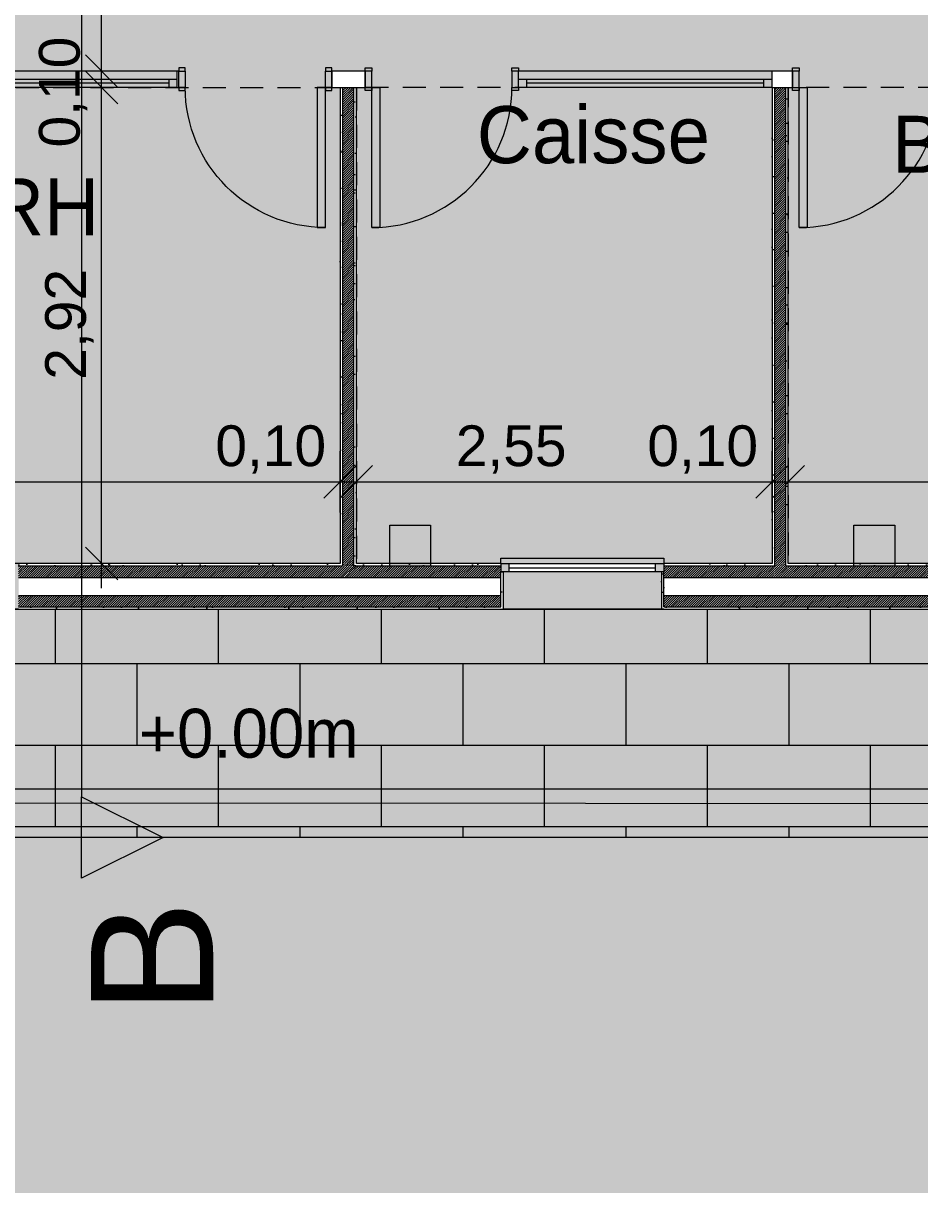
# Model space of a CAD drawing. Header units: millimetres. Extents: x 141848 to 1648660, y -821378 to -151356.
# Drawn here: x 222302 to 227802, y -264697 to -257570 of the extents above; entities that cross this region are included whole.
import ezdxf

# ---------------------------------------------------------------- set-up
doc = ezdxf.new("R2010")
doc.units = ezdxf.units.MM
doc.header["$MEASUREMENT"] = 0
for name, pattern in [('Tirets', [229.305464, 141.111124, -88.19434]), ('Traits', [282.222223, 141.111112, -141.111112]), ('Wipeout_Contour', [1000, 0, -1000])]:
    doc.linetypes.add(name, pattern=pattern)
for name, color, linetype in [('Cotations - 1_100', 7, 'Continuous'), ('Fenêtres ARCHICAD', 7, 'Continuous'), ('Hachure', 7, 'Continuous'), ('Marques - Coupes', 7, 'Continuous'), ('Nouveau_Co-Structure', 7, 'Continuous'), ('Portes ARCHICAD', 7, 'Continuous'), ('Sols_ Dalles', 7, 'Continuous'), ('Structure - Murs extérieurs', 7, 'Continuous')]:
    doc.layers.add(name, color=color, linetype=linetype)
doc.styles.add('STYLE_GENERE_1', font='')
doc.styles.add('STYLE_GENERE_2', font='')
doc.styles.get('STYLE_GENERE_1').set_extended_font_data('Agency FB')
doc.styles.get('STYLE_GENERE_2').set_extended_font_data('Arial')
doc.dimstyles.new('STYLE_GENERE__1', dxfattribs={"dimtxt": 250, "dimasz": 190, "dimexe": 0.18, "dimexo": 0.0625, "dimgap": 0, "dimtad": 1, "dimtih": 1, "dimtoh": 1, "dimlfac": 0.001, "dimzin": 0, "dimdsep": 46, "dimtxsty": 'STYLE_GENERE_2', "dimblk": 'ARROWHEAD_6', "dimblk1": 'ARROWHEAD_6', "dimblk2": 'ARROWHEAD_6', "dimcen": 0.09, "dimse1": 1, "dimse2": 1, "dimclrd": 7, "dimclre": 7, "dimclrt": 7, "dimazin": 0, "dimtfac": 1, "dimtdec": 4, "dimtmove": 0, "dimatfit": 3, "dimfxl": 0, "dimtolj": 1, "dimtzin": 0, "dimarcsym": 0})
doc.dimstyles.new('STYLE_GENERE__2', dxfattribs={"dimtxt": 250, "dimasz": 190, "dimexe": 0.18, "dimexo": 0.0625, "dimgap": 0, "dimtad": 1, "dimlfac": 0.001, "dimzin": 0, "dimdsep": 46, "dimtxsty": 'STYLE_GENERE_2', "dimblk": 'ARROWHEAD_6', "dimblk1": 'ARROWHEAD_6', "dimblk2": 'ARROWHEAD_6', "dimcen": 0.09, "dimse1": 1, "dimse2": 1, "dimclrd": 7, "dimclre": 7, "dimclrt": 7, "dimazin": 0, "dimtfac": 1, "dimtdec": 4, "dimtmove": 0, "dimatfit": 3, "dimfxl": 0, "dimtolj": 1, "dimtzin": 0, "dimarcsym": 0})
doc.dimstyles.new('STYLE_GENERE__3', dxfattribs={"dimtxt": 250, "dimasz": 190, "dimexe": 0.18, "dimexo": 0.0625, "dimgap": 0, "dimtad": 1, "dimlfac": 0.001, "dimzin": 0, "dimdsep": 46, "dimtxsty": 'STYLE_GENERE_2', "dimblk": 'ARROWHEAD_6', "dimblk1": 'ARROWHEAD_6', "dimblk2": 'ARROWHEAD_6', "dimcen": 0.09, "dimse1": 1, "dimse2": 1, "dimclrd": 7, "dimclre": 7, "dimclrt": 7, "dimazin": 0, "dimtfac": 1, "dimtdec": 4, "dimtmove": 2, "dimatfit": 3, "dimfxl": 0, "dimtolj": 1, "dimtzin": 0, "dimarcsym": 0})
pattern_1 = [(45, (0, 0), (-7.0710678, 7.0710678), [])]
pattern_2 = [(45, (0, 175), (-55.684659, 55.684659), [0, -52.5, 0, -78.75]), (110, (175, 175), (74.000794, 26.934086), [0, -38.5, 0, -66.5])]

# ---------------------------------------------------------------- blocks, each defined once
blk = doc.blocks.new('Dalle_10_1', base_point=(217805.5, -253415.6))
at = {"layer": 'Sols_ Dalles', "linetype": 'Continuous', "lineweight": 0, "true_color": 0x2e271c}
blk.add_hatch(color=250, dxfattribs=at).paths.add_polyline_path([(217805.5, -253415.6), (217805.5, -262350.9), (245610, -262365.6), (245610, -253415.6), (244226, -253415.6), (244226, -261165.6), (232166, -261165.6), (232166, -259365.6), (230526, -259365.6), (230526, -261165.6), (219225.5, -261165.6), (219225.5, -257683.7), (220725.5, -257683.7), (220725.5, -256655.6), (219225.5, -256655.6), (219225.5, -253415.6)])
at = {"layer": 'Sols_ Dalles', "color": 250, "linetype": 'Continuous', "lineweight": 5, "true_color": 0x1f1f1f, "flags": 128}
blk.add_lwpolyline([(217805.5, -253415.6), (217805.5, -262350.9), (245610, -262365.6), (245610, -253415.6), (244226, -253415.6), (244226, -261165.6), (232166, -261165.6), (232166, -259365.6), (230526, -259365.6), (230526, -261165.6), (219225.5, -261165.6), (219225.5, -257683.7), (220725.5, -257683.7), (220725.5, -256655.6), (219225.5, -256655.6), (219225.5, -253415.6)], close=True, dxfattribs=at)
blk = doc.blocks.new('Dalle_17_1', base_point=(219225.5, -253415.6))
at = {"layer": 'Sols_ Dalles', "linetype": 'Continuous', "lineweight": 0, "true_color": 0x393736}
blk.add_hatch(color=250, dxfattribs=at).paths.add_polyline_path([(219225.5, -253415.6), (219225.5, -256655.6), (221305.5, -256655.6), (221305.5, -257683.7), (219225.5, -257683.7), (219225.5, -261165.6), (230511, -261165.6), (230511, -259085.6), (232166, -259085.6), (232166, -261165.6), (244226, -261165.6), (244226, -253415.6)])
at = {"layer": 'Sols_ Dalles', "color": 250, "linetype": 'Continuous', "lineweight": 5, "true_color": 0x1f1f1f, "flags": 128}
blk.add_lwpolyline([(219225.5, -253415.6), (244226, -253415.6), (244226, -261165.6), (232166, -261165.6), (232166, -259085.6), (230511, -259085.6), (230511, -261165.6), (219225.5, -261165.6), (219225.5, -257683.7), (221305.5, -257683.7), (221305.5, -256655.6), (219225.5, -256655.6)], close=True, dxfattribs=at)
blk = doc.blocks.new('Mur_28_1', base_point=(224261, -261165.6))
at = {"color": 254, "linetype": 'Wipeout_Contour', "lineweight": 0, "ltscale": 1376220.366491234}
blk.add_wipeout([(224331, -260885.6), (224261, -260885.6), (224261, -260900.6), (224331, -260900.6)], dxfattribs=at).dxf.layer = 'Structure - Murs extérieurs'
at = {"layer": 'Structure - Murs extérieurs', "linetype": 'Continuous', "lineweight": 5, "true_color": 0x5f5f5f}
h = blk.add_hatch(dxfattribs=at)
h.set_pattern_fill('Briques_terre_cuite__int_97', color=251, style=0, pattern_type=2)
h.set_pattern_definition(pattern_1)
h.paths.add_polyline_path([(224331, -260885.6), (224261, -260885.6), (224261, -260900.6), (224331, -260900.6)])
at = {"color": 254, "linetype": 'Wipeout_Contour', "lineweight": 0, "ltscale": 1371665.80207075}
blk.add_wipeout([(224246, -257963.7), (224246, -260885.6), (224261, -260885.6), (224261, -257963.7)], dxfattribs=at).dxf.layer = 'Structure - Murs extérieurs'
at = {"color": 254, "linetype": 'Wipeout_Contour', "lineweight": 0, "ltscale": 1371888.17478609}
blk.add_wipeout([(224346, -260885.6), (224346, -257963.7), (224331, -257963.7), (224331, -260885.6)], dxfattribs=at).dxf.layer = 'Structure - Murs extérieurs'
at = {"layer": 'Structure - Murs extérieurs', "linetype": 'Continuous', "lineweight": 5, "true_color": 0x5f5f5f}
h = blk.add_hatch(dxfattribs=at)
h.set_pattern_fill('Enduit_0001', color=251, style=0, pattern_type=2)
h.set_pattern_definition(pattern_2)
h.paths.add_polyline_path([(224246, -257963.7), (224246, -260885.6), (224261, -260885.6), (224261, -257963.7)])
h = blk.add_hatch(dxfattribs=at)
h.set_pattern_fill('Enduit_0001', color=251, style=0, pattern_type=2)
h.set_pattern_definition(pattern_2)
h.paths.add_polyline_path([(224346, -260885.6), (224346, -257963.7), (224331, -257963.7), (224331, -260885.6)])
at = {"color": 254, "linetype": 'Wipeout_Contour', "lineweight": 0, "ltscale": 1371776.986380335}
blk.add_wipeout([(224261, -257963.7), (224261, -260885.6), (224331, -260885.6), (224331, -257963.7)], dxfattribs=at).dxf.layer = 'Structure - Murs extérieurs'
at = {"layer": 'Structure - Murs extérieurs', "linetype": 'Continuous', "lineweight": 5, "true_color": 0x5f5f5f}
h = blk.add_hatch(dxfattribs=at)
h.set_pattern_fill('Briques_terre_cuite__int_97', color=251, style=0, pattern_type=2)
h.set_pattern_definition(pattern_1)
h.paths.add_polyline_path([(224261, -257963.7), (224261, -260885.6), (224331, -260885.6), (224331, -257963.7)])
at = {"layer": 'Structure - Murs extérieurs', "color": 7, "linetype": 'Continuous', "lineweight": 5}
for p, q in [((224261, -257963.7), (224261, -260885.6)), ((224331, -260885.6), (224331, -257963.7)), ((224261, -260885.6), (224261, -260900.6)), ((224331, -260900.6), (224331, -260885.6))]:
    blk.add_line(p, q, dxfattribs=at)
at = {"layer": 'Structure - Murs extérieurs', "color": 7, "linetype": 'Continuous', "lineweight": 5, "flags": 128}
for points in [[(224246, -257963.7), (224246, -260885.6)], [(224346, -260885.6), (224346, -257963.7)]]:
    blk.add_lwpolyline(points, dxfattribs=at)
blk = doc.blocks.new('Mur_29_1', base_point=(226911, -261165.6))
at = {"color": 254, "linetype": 'Wipeout_Contour', "lineweight": 0, "ltscale": 1383154.062526981}
blk.add_wipeout([(226981, -260885.6), (226911, -260885.6), (226911, -260900.6), (226981, -260900.6)], dxfattribs=at).dxf.layer = 'Structure - Murs extérieurs'
at = {"layer": 'Structure - Murs extérieurs', "linetype": 'Continuous', "lineweight": 5, "true_color": 0x5f5f5f}
h = blk.add_hatch(dxfattribs=at)
h.set_pattern_fill('Briques_terre_cuite__int_97', color=251, style=0, pattern_type=2)
h.set_pattern_definition(pattern_1)
h.paths.add_polyline_path([(226981, -260885.6), (226911, -260885.6), (226911, -260900.6), (226981, -260900.6)])
at = {"color": 254, "linetype": 'Wipeout_Contour', "lineweight": 0, "ltscale": 1378496.401995424}
blk.add_wipeout([(226896, -257880.6), (226896, -260885.6), (226911, -260885.6), (226911, -257880.6)], dxfattribs=at).dxf.layer = 'Structure - Murs extérieurs'
at = {"color": 254, "linetype": 'Wipeout_Contour', "lineweight": 0, "ltscale": 1378720.28713982}
blk.add_wipeout([(226996, -260885.6), (226996, -257880.6), (226981, -257880.6), (226981, -260885.6)], dxfattribs=at).dxf.layer = 'Structure - Murs extérieurs'
at = {"layer": 'Structure - Murs extérieurs', "linetype": 'Continuous', "lineweight": 5, "true_color": 0x5f5f5f}
h = blk.add_hatch(dxfattribs=at)
h.set_pattern_fill('Enduit_0001', color=251, style=0, pattern_type=2)
h.set_pattern_definition(pattern_2)
h.paths.add_polyline_path([(226896, -257880.6), (226896, -260885.6), (226911, -260885.6), (226911, -257880.6)])
h = blk.add_hatch(dxfattribs=at)
h.set_pattern_fill('Enduit_0001', color=251, style=0, pattern_type=2)
h.set_pattern_definition(pattern_2)
h.paths.add_polyline_path([(226996, -260885.6), (226996, -257880.6), (226981, -257880.6), (226981, -260885.6)])
at = {"color": 254, "linetype": 'Wipeout_Contour', "lineweight": 0, "ltscale": 1378608.342551417}
blk.add_wipeout([(226911, -257880.6), (226911, -260885.6), (226981, -260885.6), (226981, -257880.6)], dxfattribs=at).dxf.layer = 'Structure - Murs extérieurs'
at = {"layer": 'Structure - Murs extérieurs', "linetype": 'Continuous', "lineweight": 5, "true_color": 0x5f5f5f}
h = blk.add_hatch(dxfattribs=at)
h.set_pattern_fill('Briques_terre_cuite__int_97', color=251, style=0, pattern_type=2)
h.set_pattern_definition(pattern_1)
h.paths.add_polyline_path([(226911, -257880.6), (226911, -260885.6), (226981, -260885.6), (226981, -257880.6)])
at = {"layer": 'Structure - Murs extérieurs', "color": 7, "linetype": 'Continuous', "lineweight": 5}
for p, q in [((226911, -257880.6), (226911, -260885.6)), ((226981, -260885.6), (226981, -257880.6)), ((226911, -260885.6), (226911, -260900.6)), ((226981, -260900.6), (226981, -260885.6))]:
    blk.add_line(p, q, dxfattribs=at)
at = {"layer": 'Structure - Murs extérieurs', "color": 7, "linetype": 'Continuous', "lineweight": 5, "flags": 128}
for points in [[(226896, -257880.6), (226896, -260885.6)], [(226996, -260885.6), (226996, -257880.6)]]:
    blk.add_lwpolyline(points, dxfattribs=at)
blk = doc.blocks.new('Fenêtre 25_7')
at = {"layer": 'Fenêtres ARCHICAD', "color": 7, "linetype": 'Continuous', "lineweight": 5}
for p, q in [((-777.8, 0), (777.8, 0)), ((-777.8, 0), (-727.8, 0)), ((-777.8, 0), (-777.8, -50)), ((-777.8, 0), (-777.8, -50)), ((-727.8, 0), (-727.8, -50)), ((-727.8, 0), (727.8, 0)), ((727.8, -50), (727.8, 0)), ((727.8, 0), (777.8, 0)), ((777.8, 0), (777.8, -50)), ((777.8, 0), (777.8, -50)), ((-727.8, -50), (-777.8, -50)), ((-777.8, -50), (-777.8, -100)), ((-727.8, -25), (727.8, -25)), ((727.8, -50), (-727.8, -50)), ((777.8, -50), (727.8, -50)), ((777.8, -50), (777.8, -100)), ((-777.8, -100), (777.8, -100))]:
    blk.add_line(p, q, dxfattribs=at)
blk = doc.blocks.new('Fenêtre 25_8')
at = {"layer": 'Fenêtres ARCHICAD', "color": 7, "linetype": 'Continuous', "lineweight": 5}
for p, q in [((-970.5, 0), (970.5, 0)), ((-970.5, 0), (-920.5, 0)), ((-970.5, 0), (-970.5, -50)), ((-970.5, 0), (-970.5, -50)), ((-920.5, 0), (-920.5, -50)), ((-920.5, 0), (920.5, 0)), ((920.5, -50), (920.5, 0)), ((920.5, 0), (970.5, 0)), ((970.5, 0), (970.5, -50)), ((970.5, 0), (970.5, -50)), ((-920.5, -50), (-970.5, -50)), ((-970.5, -50), (-970.5, -100)), ((-920.5, -25), (920.5, -25)), ((920.5, -50), (-920.5, -50)), ((970.5, -50), (920.5, -50)), ((970.5, -50), (970.5, -100)), ((-970.5, -100), (970.5, -100))]:
    blk.add_line(p, q, dxfattribs=at)
blk = doc.blocks.new('Porte 25')
at = {"layer": 'Portes ARCHICAD', "color": 7, "linetype": 'Continuous', "lineweight": 5}
for p, q in [((380, 0), (380, 860)), ((380, 860), (430, 860)), ((430, 860), (430, 0)), ((-470, 0), (-470, 19)), ((-470, 19), (-430, 19)), ((-430, 0), (-470, 0)), ((-430, 0), (-470, 0)), ((-470, 0), (-470, -100)), ((-470, 0), (-470, -100)), ((-470, 0), (-470, -100)), ((-430, 19), (-430, 0)), ((-430, -50), (-430, 0)), ((430, 0), (380, 0)), ((430, 19), (470, 19)), ((430, 0), (430, 19)), ((470, 0), (430, 0)), ((470, 0), (430, 0)), ((430, 0), (430, -50)), ((470, 19), (470, 0)), ((470, -100), (470, 0)), ((470, 0), (470, -100)), ((470, 0), (470, -100)), ((-430, -100), (-430, -50)), ((430, -50), (430, -100)), ((-470, -119), (-470, -100)), ((-470, -100), (-430, -100)), ((-470, -100), (-430, -100)), ((-430, -119), (-470, -119)), ((-430, -100), (-430, -119)), ((430, -100), (470, -100)), ((430, -119), (430, -100)), ((430, -100), (470, -100)), ((470, -119), (430, -119)), ((470, -100), (470, -119))]:
    blk.add_line(p, q, dxfattribs=at)
blk.add_arc((430, 0), 860, 90, 180, dxfattribs=at)
blk = doc.blocks.new('Mur_32_1', base_point=(221025.5, -257963.7))
at = {"color": 254, "linetype": 'Wipeout_Contour', "lineweight": 0, "ltscale": 1364467.350530355}
blk.add_wipeout([(223246.6, -257863.7), (223246.6, -257963.7), (223256.4, -257963.7), (223256.4, -257863.7)], dxfattribs=at).dxf.layer = 'Structure - Murs extérieurs'
at = {"color": 254, "linetype": 'Wipeout_Contour', "lineweight": 0, "ltscale": 1367211.839740603}
blk.add_wipeout([(224196.4, -257963.7), (224400.5, -257963.7), (224400.5, -257863.7), (224196.4, -257863.7)], dxfattribs=at).dxf.layer = 'Structure - Murs extérieurs'
at = {"color": 254, "linetype": 'Wipeout_Contour', "lineweight": 0, "ltscale": 1374219.488306906}
blk.add_wipeout([(226896, -257963.7), (227022.4, -257963.7), (227022.4, -257863.7), (226896, -257863.7)], dxfattribs=at).dxf.layer = 'Structure - Murs extérieurs'
at = {"layer": 'Structure - Murs extérieurs', "color": 7, "linetype": 'Continuous', "lineweight": 5}
for p, q in [((223246.6, -257913.7), (223246.6, -257863.7)), ((223246.6, -257963.7), (223246.6, -257913.7)), ((223256.4, -257963.7), (223256.4, -257863.7)), ((224196.4, -257963.7), (224196.4, -257863.7)), ((224400.5, -257963.7), (224400.5, -257863.7)), ((226896, -257913.7), (226896, -257863.7)), ((226896, -257963.7), (226896, -257913.7)), ((227022.4, -257963.7), (227022.4, -257863.7))]:
    blk.add_line(p, q, dxfattribs=at)
at = {"layer": 'Structure - Murs extérieurs', "color": 7, "linetype": 'Continuous', "lineweight": 5, "flags": 128}
for points in [[(223256.4, -257863.7), (223246.6, -257863.7)], [(224400.5, -257863.7), (224196.4, -257863.7)], [(227022.4, -257863.7), (226896, -257863.7)], [(223246.6, -257963.7), (223256.4, -257963.7)], [(224196.4, -257963.7), (224400.5, -257963.7)], [(226896, -257963.7), (227022.4, -257963.7)]]:
    blk.add_lwpolyline(points, dxfattribs=at)
at = {"layer": 'Fenêtres ARCHICAD', "color": 7, "linetype": 'Continuous', "lineweight": 5, "zscale": 1000, "rotation": 180}
for name, p in [('Fenêtre 25_8', (222276.1, -257963.7)), ('Fenêtre 25_7', (226118.3, -257963.7))]:
    blk.add_blockref(name, p, dxfattribs=at)
at = {"layer": 'Portes ARCHICAD', "color": 7, "linetype": 'Continuous', "lineweight": 5, "xscale": -1, "zscale": 1000, "rotation": 180}
blk.add_blockref('Porte 25', (223726.4, -257963.7), dxfattribs=at)
at = {"layer": 'Portes ARCHICAD', "color": 7, "linetype": 'Continuous', "lineweight": 5, "zscale": 1000, "rotation": 180}
for p in [(224870.5, -257963.7), (227492.4, -257963.7)]:
    blk.add_blockref('Porte 25', p, dxfattribs=at)
blk = doc.blocks.new('Fenêtre 25_5')
at = {"layer": 'Fenêtres ARCHICAD', "color": 7, "linetype": 'Continuous', "lineweight": 5}
for p, q in [((-500, 0), (-500, 33.3)), ((-500, 33.3), (500, 33.3)), ((-500, 0), (-500, -15)), ((-500, 0), (-500, -15)), ((500, 33.3), (500, 0)), ((500, 0), (500, -15)), ((500, 0), (500, -15)), ((-500, -15), (-500, -50)), ((-500, -15), (-500, -50)), ((500, -15), (500, -50)), ((500, -15), (500, -50)), ((-500, -280), (-485, -280)), ((-485, -280), (485, -280)), ((500, -280), (485, -280))]:
    blk.add_line(p, q, dxfattribs=at)
at = {"layer": 'Fenêtres ARCHICAD', "color": 7, "linetype": 'Traits', "lineweight": 5}
blk.add_line((-500, 0), (500, 0), dxfattribs=at)
at = {"color": 254, "linetype": 'Wipeout_Contour', "lineweight": 0, "ltscale": 1805.5395}
blk.add_wipeout([(-450, 0), (-450, -50), (450, -50), (450, 0)], dxfattribs=at).dxf.layer = 'Fenêtres ARCHICAD'
at = {"layer": 'Fenêtres ARCHICAD', "color": 7, "linetype": 'Continuous', "lineweight": 5}
for p, q in [((-500, 0), (-450, 0)), ((-450, 0), (-450, -50)), ((-450, 0), (450, 0)), ((450, -50), (450, 0)), ((450, 0), (500, 0)), ((-450, -50), (-500, -50)), ((-485, -50), (-485, -280)), ((-450, -25), (450, -25)), ((450, -50), (-450, -50)), ((500, -50), (450, -50)), ((485, -50), (485, -280))]:
    blk.add_line(p, q, dxfattribs=at)
blk = doc.blocks.new('Mur_88_1', base_point=(230246, -261165.6))
at = {"color": 254, "linetype": 'Wipeout_Contour', "lineweight": 0, "ltscale": 1373524.888888708}
blk.add_wipeout([(222273.4, -260900.6), (224246, -260900.6), (224246, -260885.6), (222273.4, -260885.6)], dxfattribs=at)
at = {"color": 254, "linetype": 'Wipeout_Contour', "lineweight": 0, "ltscale": 1376331.194764138}
blk.add_wipeout([(224346, -260885.6), (224331, -260885.6), (224331, -260900.6), (224346, -260900.6)], dxfattribs=at)
at = {"color": 254, "linetype": 'Wipeout_Contour', "lineweight": 0, "ltscale": 1382152.111541393}
blk.add_wipeout([(226232.1, -260900.6), (226896, -260900.6), (226896, -260885.6), (226232.1, -260885.6)], dxfattribs=at)
at = {"color": 254, "linetype": 'Wipeout_Contour', "lineweight": 0, "ltscale": 1383265.638020287}
blk.add_wipeout([(226996, -260885.6), (226981, -260885.6), (226981, -260900.6), (226996, -260900.6)], dxfattribs=at)
at = {"color": 254, "linetype": 'Wipeout_Contour', "lineweight": 0, "ltscale": 1375616.776817646}
blk.add_wipeout([(225232.1, -261150.6), (222273.4, -261150.6), (222273.4, -261165.6), (225232.1, -261165.6)], dxfattribs=at)
at = {"color": 254, "linetype": 'Wipeout_Contour', "lineweight": 0, "ltscale": 1384290.748892324}
blk.add_wipeout([(226232.1, -261150.6), (226232.1, -261165.6), (227914.9, -261165.6), (227914.9, -261150.6)], dxfattribs=at)
at = {"linetype": 'Continuous', "lineweight": 5, "true_color": 0x5f5f5f}
h = blk.add_hatch(dxfattribs=at)
h.set_pattern_fill('Enduit_0001', color=251, style=0, pattern_type=2)
h.set_pattern_definition(pattern_2)
h.paths.add_polyline_path([(222273.4, -260900.6), (224246, -260900.6), (224246, -260885.6), (222273.4, -260885.6)])
h = blk.add_hatch(dxfattribs=at)
h.set_pattern_fill('Enduit_0001', color=251, style=0, pattern_type=2)
h.set_pattern_definition(pattern_2)
h.paths.add_polyline_path([(224346, -260885.6), (224331, -260885.6), (224331, -260900.6), (224346, -260900.6)])
h = blk.add_hatch(dxfattribs=at)
h.set_pattern_fill('Enduit_0001', color=251, style=0, pattern_type=2)
h.set_pattern_definition(pattern_2)
h.paths.add_polyline_path([(226232.1, -260900.6), (226896, -260900.6), (226896, -260885.6), (226232.1, -260885.6)])
h = blk.add_hatch(dxfattribs=at)
h.set_pattern_fill('Enduit_0001', color=251, style=0, pattern_type=2)
h.set_pattern_definition(pattern_2)
h.paths.add_polyline_path([(226996, -260885.6), (226981, -260885.6), (226981, -260900.6), (226996, -260900.6)])
h = blk.add_hatch(dxfattribs=at)
h.set_pattern_fill('Enduit_0001', color=251, style=0, pattern_type=2)
h.set_pattern_definition(pattern_2)
h.paths.add_polyline_path([(225232.1, -261150.6), (222273.4, -261150.6), (222273.4, -261165.6), (225232.1, -261165.6)])
h = blk.add_hatch(dxfattribs=at)
h.set_pattern_fill('Enduit_0001', color=251, style=0, pattern_type=2)
h.set_pattern_definition(pattern_2)
h.paths.add_polyline_path([(226232.1, -261150.6), (226232.1, -261165.6), (227914.9, -261165.6), (227914.9, -261150.6)])
at = {"color": 254, "linetype": 'Wipeout_Contour', "lineweight": 0, "ltscale": 1376109.542321965}
blk.add_wipeout([(224261, -260885.6), (224246, -260885.6), (224246, -260900.6), (224261, -260900.6)], dxfattribs=at)
at = {"color": 254, "linetype": 'Wipeout_Contour', "lineweight": 0, "ltscale": 1377507.469707421}
blk.add_wipeout([(224346, -260900.6), (225232.1, -260900.6), (225232.1, -260885.6), (224346, -260885.6)], dxfattribs=at)
at = {"color": 254, "linetype": 'Wipeout_Contour', "lineweight": 0, "ltscale": 1383042.491074066}
blk.add_wipeout([(226911, -260885.6), (226896, -260885.6), (226896, -260900.6), (226911, -260900.6)], dxfattribs=at)
at = {"color": 254, "linetype": 'Wipeout_Contour', "lineweight": 0, "ltscale": 1384492.965053566}
blk.add_wipeout([(226996, -260900.6), (227914.9, -260900.6), (227914.9, -260885.6), (226996, -260885.6)], dxfattribs=at)
at = {"color": 254, "linetype": 'Wipeout_Contour', "lineweight": 0, "ltscale": 1375487.686623761}
blk.add_wipeout([(222273.4, -261080.6), (222273.4, -261150.6), (225232.1, -261150.6), (225232.1, -261080.6)], dxfattribs=at)
at = {"color": 254, "linetype": 'Wipeout_Contour', "lineweight": 0, "ltscale": 1384162.468514559}
blk.add_wipeout([(226232.1, -261080.6), (226232.1, -261150.6), (227914.9, -261150.6), (227914.9, -261080.6)], dxfattribs=at)
at = {"linetype": 'Continuous', "lineweight": 5, "true_color": 0x5f5f5f}
h = blk.add_hatch(dxfattribs=at)
h.set_pattern_fill('Enduit_0001', color=251, style=0, pattern_type=2)
h.set_pattern_definition(pattern_2)
h.paths.add_polyline_path([(224261, -260885.6), (224246, -260885.6), (224246, -260900.6), (224261, -260900.6)])
h = blk.add_hatch(dxfattribs=at)
h.set_pattern_fill('Enduit_0001', color=251, style=0, pattern_type=2)
h.set_pattern_definition(pattern_2)
h.paths.add_polyline_path([(224346, -260900.6), (225232.1, -260900.6), (225232.1, -260885.6), (224346, -260885.6)])
h = blk.add_hatch(dxfattribs=at)
h.set_pattern_fill('Enduit_0001', color=251, style=0, pattern_type=2)
h.set_pattern_definition(pattern_2)
h.paths.add_polyline_path([(226911, -260885.6), (226896, -260885.6), (226896, -260900.6), (226911, -260900.6)])
h = blk.add_hatch(dxfattribs=at)
h.set_pattern_fill('Enduit_0001', color=251, style=0, pattern_type=2)
h.set_pattern_definition(pattern_2)
h.paths.add_polyline_path([(226996, -260900.6), (227914.9, -260900.6), (227914.9, -260885.6), (226996, -260885.6)])
h = blk.add_hatch(dxfattribs=at)
h.set_pattern_fill('Briques_terre_cuite__int_97', color=251, style=0, pattern_type=2)
h.set_pattern_definition(pattern_1)
h.paths.add_polyline_path([(222273.4, -261080.6), (222273.4, -261150.6), (225232.1, -261150.6), (225232.1, -261080.6)])
h = blk.add_hatch(dxfattribs=at)
h.set_pattern_fill('Briques_terre_cuite__int_97', color=251, style=0, pattern_type=2)
h.set_pattern_definition(pattern_1)
h.paths.add_polyline_path([(226232.1, -261080.6), (226232.1, -261150.6), (227914.9, -261150.6), (227914.9, -261080.6)])
at = {"color": 254, "linetype": 'Wipeout_Contour', "lineweight": 0, "ltscale": 1375214.346498385}
blk.add_wipeout([(225232.1, -260970.6), (222273.4, -260970.6), (222273.4, -261080.6), (225232.1, -261080.6)], dxfattribs=at)
at = {"color": 254, "linetype": 'Wipeout_Contour', "lineweight": 0, "ltscale": 1383890.843209029}
blk.add_wipeout([(227914.9, -260970.6), (226232.1, -260970.6), (226232.1, -261080.6), (227914.9, -261080.6)], dxfattribs=at)
at = {"color": 254, "linetype": 'Wipeout_Contour', "lineweight": 0, "ltscale": 1716446.235002285}
blk.add_wipeout([(222273.4, -260900.6), (222273.4, -260935.6), (222273.4, -260970.6), (224261, -260970.6), (224261, -260900.6)], dxfattribs=at)
at = {"color": 254, "linetype": 'Wipeout_Contour', "lineweight": 0, "ltscale": 1727652.952641707}
blk.add_wipeout([(226232.1, -260900.6), (226232.1, -260935.6), (226232.1, -260970.6), (226911, -260970.6), (226911, -260900.6)], dxfattribs=at)
at = {"linetype": 'Continuous', "lineweight": 5, "true_color": 0x5f5f5f}
h = blk.add_hatch(dxfattribs=at)
h.set_pattern_fill('Briques_terre_cuite__int_97', color=251, style=0, pattern_type=2)
h.set_pattern_definition(pattern_1)
h.paths.add_polyline_path([(222273.4, -260900.6), (222273.4, -260935.6), (222273.4, -260970.6), (224261, -260970.6), (224261, -260900.6)])
h = blk.add_hatch(dxfattribs=at)
h.set_pattern_fill('Briques_terre_cuite__int_97', color=251, style=0, pattern_type=2)
h.set_pattern_definition(pattern_1)
h.paths.add_polyline_path([(226232.1, -260900.6), (226232.1, -260935.6), (226232.1, -260970.6), (226911, -260970.6), (226911, -260900.6)])
at = {"color": 254, "linetype": 'Wipeout_Contour', "lineweight": 0, "ltscale": 1376349.282990037}
blk.add_wipeout([(224331, -260900.6), (224261, -260900.6), (224261, -260970.6), (224331, -260970.6)], dxfattribs=at)
at = {"color": 254, "linetype": 'Wipeout_Contour', "lineweight": 0, "ltscale": 1383282.332871608}
blk.add_wipeout([(226981, -260900.6), (226911, -260900.6), (226911, -260970.6), (226981, -260970.6)], dxfattribs=at)
at = {"color": 254, "linetype": 'Wipeout_Contour', "lineweight": 0, "ltscale": 1727252.777335638}
blk.add_wipeout([(226217.1, -261165.6), (226232.1, -261165.6), (226232.1, -261150.6), (226232.1, -260935.6), (226217.1, -260935.6)], dxfattribs=at)
at = {"linetype": 'Continuous', "lineweight": 5, "true_color": 0x5f5f5f}
h = blk.add_hatch(dxfattribs=at)
h.set_pattern_fill('Briques_terre_cuite__int_97', color=251, style=0, pattern_type=2)
h.set_pattern_definition(pattern_1)
h.paths.add_polyline_path([(224331, -260900.6), (224261, -260900.6), (224261, -260970.6), (224331, -260970.6)])
h = blk.add_hatch(dxfattribs=at)
h.set_pattern_fill('Briques_terre_cuite__int_97', color=251, style=0, pattern_type=2)
h.set_pattern_definition(pattern_1)
h.paths.add_polyline_path([(226981, -260900.6), (226911, -260900.6), (226911, -260970.6), (226981, -260970.6)])
h = blk.add_hatch(dxfattribs=at)
h.set_pattern_fill('Enduit_0001', color=251, style=0, pattern_type=2)
h.set_pattern_definition(pattern_2)
h.paths.add_polyline_path([(226217.1, -261165.6), (226232.1, -261165.6), (226232.1, -261150.6), (226232.1, -260935.6), (226217.1, -260935.6)])
at = {"color": 7, "linetype": 'Continuous', "lineweight": 5}
for p, q in [((224261, -260900.6), (222273.4, -260900.6)), ((224261, -260885.6), (224261, -260900.6)), ((226232.1, -260885.6), (226232.1, -260900.6)), ((226911, -260900.6), (226232.1, -260900.6)), ((226232.1, -260900.6), (226232.1, -260935.6)), ((226911, -260885.6), (226911, -260900.6)), ((222273.4, -260970.6), (224261, -260970.6)), ((226217.1, -260935.6), (226217.1, -261165.6)), ((226232.1, -260935.6), (226217.1, -260935.6)), ((226232.1, -261150.6), (226232.1, -260935.6)), ((226232.1, -260970.6), (226911, -260970.6)), ((226232.1, -261080.6), (227914.9, -261080.6)), ((226232.1, -261165.6), (226217.1, -261165.6)), ((226232.1, -261150.6), (227914.9, -261150.6))]:
    blk.add_line(p, q, dxfattribs=at)
at = {"color": 7, "linetype": 'Continuous', "lineweight": 5, "flags": 128}
for points in [[(224246, -260885.6), (222273.4, -260885.6)], [(226896, -260885.6), (226232.1, -260885.6)], [(226232.1, -261165.6), (227914.9, -261165.6)]]:
    blk.add_lwpolyline(points, dxfattribs=at)
at = {"color": 254, "linetype": 'Wipeout_Contour', "lineweight": 0, "ltscale": 1722314.598111258}
blk.add_wipeout([(225232.1, -260900.6), (224331, -260900.6), (224331, -260970.6), (225232.1, -260970.6), (225232.1, -260935.6)], dxfattribs=at)
at = {"color": 254, "linetype": 'Wipeout_Contour', "lineweight": 0, "ltscale": 1731058.250221437}
blk.add_wipeout([(227914.9, -260900.6), (226981, -260900.6), (226981, -260970.6), (227914.9, -260970.6), (227914.9, -260935.6)], dxfattribs=at)
at = {"linetype": 'Continuous', "lineweight": 5, "true_color": 0x5f5f5f}
h = blk.add_hatch(dxfattribs=at)
h.set_pattern_fill('Briques_terre_cuite__int_97', color=251, style=0, pattern_type=2)
h.set_pattern_definition(pattern_1)
h.paths.add_polyline_path([(225232.1, -260900.6), (224331, -260900.6), (224331, -260970.6), (225232.1, -260970.6), (225232.1, -260935.6)])
h = blk.add_hatch(dxfattribs=at)
h.set_pattern_fill('Briques_terre_cuite__int_97', color=251, style=0, pattern_type=2)
h.set_pattern_definition(pattern_1)
h.paths.add_polyline_path([(227914.9, -260900.6), (226981, -260900.6), (226981, -260970.6), (227914.9, -260970.6), (227914.9, -260935.6)])
at = {"color": 7, "linetype": 'Continuous', "lineweight": 5}
for p, q in [((224331, -260900.6), (224331, -260885.6)), ((226981, -260900.6), (226981, -260885.6)), ((227914.9, -260900.6), (226981, -260900.6)), ((224261, -260970.6), (224331, -260970.6)), ((226911, -260970.6), (226981, -260970.6)), ((226981, -260970.6), (227914.9, -260970.6))]:
    blk.add_line(p, q, dxfattribs=at)
at = {"color": 7, "linetype": 'Continuous', "lineweight": 5, "flags": 128}
for points in [[(225232.1, -260885.6), (224346, -260885.6)], [(227914.9, -260885.6), (226996, -260885.6)]]:
    blk.add_lwpolyline(points, dxfattribs=at)
at = {"color": 254, "linetype": 'Wipeout_Contour', "lineweight": 0, "ltscale": 1724022.405442138}
blk.add_wipeout([(225232.1, -261165.6), (225247.1, -261165.6), (225247.1, -260935.6), (225232.1, -260935.6), (225232.1, -261150.6)], dxfattribs=at)
at = {"linetype": 'Continuous', "lineweight": 5, "true_color": 0x5f5f5f}
h = blk.add_hatch(dxfattribs=at)
h.set_pattern_fill('Enduit_0001', color=251, style=0, pattern_type=2)
h.set_pattern_definition(pattern_2)
h.paths.add_polyline_path([(225232.1, -261165.6), (225247.1, -261165.6), (225247.1, -260935.6), (225232.1, -260935.6), (225232.1, -261150.6)])
at = {"color": 7, "linetype": 'Continuous', "lineweight": 5}
for p, q in [((225232.1, -260900.6), (224331, -260900.6)), ((225232.1, -260885.6), (225232.1, -260900.6)), ((225232.1, -260900.6), (225232.1, -260935.6)), ((224331, -260970.6), (225232.1, -260970.6)), ((225232.1, -260935.6), (225247.1, -260935.6)), ((225232.1, -261150.6), (225232.1, -260935.6)), ((225247.1, -260935.6), (225247.1, -261165.6)), ((222273.4, -261080.6), (225232.1, -261080.6)), ((222273.4, -261150.6), (225232.1, -261150.6)), ((225232.1, -261165.6), (225247.1, -261165.6))]:
    blk.add_line(p, q, dxfattribs=at)
at = {"color": 7, "linetype": 'Continuous', "lineweight": 5, "flags": 128}
blk.add_lwpolyline([(222273.4, -261165.6), (225232.1, -261165.6)], dxfattribs=at)
at = {"layer": 'Fenêtres ARCHICAD', "color": 7, "linetype": 'Continuous', "lineweight": 5, "zscale": 1000}
blk.add_blockref('Fenêtre 25_5', (225732.1, -260885.6), dxfattribs=at)
blk = doc.blocks.new('*D527')
at = {"layer": 'Cotations - 1_100', "color": 7, "linetype": 'Continuous', "lineweight": 5}
for p, q in [((219505.5, -260571.5), (219505.5, -260196.5)), ((224246, -260571.5), (224246, -260196.5)), ((219605.5, -260284), (219405.5, -260484)), ((224146, -260484), (224346, -260284)), ((219355.5, -260384), (219505.5, -260384)), ((219505.5, -260384), (224246, -260384))]:
    blk.add_line(p, q, dxfattribs=at)
at = {"layer": 'Cotations - 1_100', "color": 7, "lineweight": 5, "char_height": 250, "attachment_point": 7, "style": 'STYLE_GENERE_2'}
for s, insert in [('\\A1;{\\pql;\\fArial|b0|i0|c0|p38;4,74}', (221210.6, -260334)), ('\\A1;{\\pql;\\fArial|b0|i0|c0|p38;0,10}', (223480.9, -260334))]:
    blk.add_mtext(s, dxfattribs=dict(at, insert=insert))
blk = doc.blocks.new('ARROWHEAD_6')
at = {"color": 0, "linetype": 'Continuous', "lineweight": 0}
for p, q in [((-0.5, -0.5), (0.5, 0.5)), ((0, 0), (-1, 0))]:
    blk.add_line(p, q, dxfattribs=at)
blk = doc.blocks.new('*D529')
at = {"layer": 'Cotations - 1_100', "color": 7, "linetype": 'Continuous', "lineweight": 5}
for p, q in [((224246, -260571.5), (224246, -260196.5)), ((224346, -260571.5), (224346, -260196.5)), ((224146, -260484), (224346, -260284)), ((224446, -260284), (224246, -260484)), ((224246, -260384), (224346, -260384))]:
    blk.add_line(p, q, dxfattribs=at)
blk = doc.blocks.new('*D530')
at = {"layer": 'Cotations - 1_100', "color": 7, "linetype": 'Continuous', "lineweight": 5}
for p, q in [((224346, -260571.5), (224346, -260196.5)), ((226896, -260571.5), (226896, -260196.5)), ((224446, -260284), (224246, -260484)), ((226796, -260484), (226996, -260284)), ((224346, -260384), (226896, -260384))]:
    blk.add_line(p, q, dxfattribs=at)
at = {"layer": 'Cotations - 1_100', "color": 7, "lineweight": 5, "char_height": 250, "attachment_point": 7, "style": 'STYLE_GENERE_2'}
for s, insert in [('\\A1;{\\pql;\\fArial|b0|i0|c0|p38;2,55}', (224955.9, -260334)), ('\\A1;{\\pql;\\fArial|b0|i0|c0|p38;0,10}', (226130.9, -260334))]:
    blk.add_mtext(s, dxfattribs=dict(at, insert=insert))
blk = doc.blocks.new('*D531')
at = {"layer": 'Cotations - 1_100', "color": 7, "linetype": 'Continuous', "lineweight": 5}
for p, q in [((226896, -260571.5), (226896, -260196.5)), ((226996, -260571.5), (226996, -260196.5)), ((226796, -260484), (226996, -260284)), ((227096, -260284), (226896, -260484)), ((226896, -260384), (226996, -260384))]:
    blk.add_line(p, q, dxfattribs=at)
blk = doc.blocks.new('*D532')
at = {"layer": 'Cotations - 1_100', "color": 7, "linetype": 'Continuous', "lineweight": 5}
for p, q in [((226996, -260571.5), (226996, -260196.5)), ((230246, -260571.5), (230246, -260196.5)), ((227096, -260284), (226896, -260484)), ((230346, -260284), (230146, -260484)), ((226996, -260384), (230246, -260384))]:
    blk.add_line(p, q, dxfattribs=at)
at = {"layer": 'Cotations - 1_100', "color": 7, "lineweight": 5, "char_height": 250, "attachment_point": 7, "style": 'STYLE_GENERE_2'}
for s, insert in [('\\A1;{\\pql;\\fArial|b0|i0|c0|p38;3,25}', (227955.9, -260334)), ('\\A1;{\\pql;\\fArial|b0|i0|c0|p38;0,28}', (229480.9, -260334))]:
    blk.add_mtext(s, dxfattribs=dict(at, insert=insert))
blk = doc.blocks.new('*D541')
at = {"layer": 'Cotations - 1_100', "color": 7, "linetype": 'Continuous', "lineweight": 5}
for p, q in [((222883.5, -258063.7), (222683.5, -257863.7)), ((222971, -257963.7), (222596, -257963.7)), ((222783.5, -260885.6), (222783.5, -257963.7)), ((222683.5, -260785.6), (222883.5, -260985.6)), ((222971, -260885.6), (222596, -260885.6)), ((222783.5, -261035.6), (222783.5, -260885.6))]:
    blk.add_line(p, q, dxfattribs=at)
at = {"layer": 'Cotations - 1_100', "color": 7, "lineweight": 5, "char_height": 250, "attachment_point": 7, "rotation": 90, "style": 'STYLE_GENERE_2'}
for s, insert in [('\\A1;{\\pql;\\fArial|b0|i0|c0|p38;0,10}', (222695.4, -258332.3)), ('\\A1;{\\pql;\\fArial|b0|i0|c0|p38;2,92}', (222733.5, -259757.2))]:
    blk.add_mtext(s, dxfattribs=dict(at, insert=insert))
blk = doc.blocks.new('*D542')
at = {"layer": 'Cotations - 1_100', "color": 7, "linetype": 'Continuous', "lineweight": 5}
for p, q in [((222683.5, -257763.7), (222883.5, -257963.7)), ((222971, -257863.7), (222596, -257863.7)), ((222883.5, -258063.7), (222683.5, -257863.7)), ((222783.5, -257963.7), (222783.5, -257863.7)), ((222971, -257963.7), (222596, -257963.7))]:
    blk.add_line(p, q, dxfattribs=at)
blk = doc.blocks.new('*D543')
at = {"layer": 'Cotations - 1_100', "color": 7, "linetype": 'Continuous', "lineweight": 5}
for p, q in [((222883.5, -256575.6), (222683.5, -256375.6)), ((222971, -256475.6), (222596, -256475.6)), ((222783.5, -257863.7), (222783.5, -256475.6)), ((222683.5, -257763.7), (222883.5, -257963.7)), ((222971, -257863.7), (222596, -257863.7))]:
    blk.add_line(p, q, dxfattribs=at)
at = {"layer": 'Cotations - 1_100', "color": 7, "lineweight": 5, "char_height": 250, "attachment_point": 7, "rotation": 90, "style": 'STYLE_GENERE_2'}
for s, insert in [('\\A1;{\\pql;\\fArial|b0|i0|c0|p38;0,10}', (222683.2, -256808.1)), ('\\A1;{\\pql;\\fArial|b0|i0|c0|p38;1,39}', (222733.5, -257502.2))]:
    blk.add_mtext(s, dxfattribs=dict(at, insert=insert))
blk = doc.blocks.new('Plan de coupe_2_1', base_point=(222660.6, -252423.7))
at = {"layer": 'Marques - Coupes', "linetype": 'Continuous', "lineweight": 0, "true_color": 0x000000}
blk.add_hatch(color=18, dxfattribs=at).paths.add_polyline_path([(222660.6, -262815.6), (223160.6, -262565.6), (222660.6, -262315.6)])
at = {"layer": 'Marques - Coupes', "color": 7, "linetype": 'Continuous', "lineweight": 5}
blk.add_line((222660.6, -252673.7), (222660.6, -262315.6), dxfattribs=at)
at = {"layer": 'Marques - Coupes', "color": 7, "linetype": 'Continuous', "lineweight": 5, "flags": 128}
blk.add_lwpolyline([(222660.6, -262815.6), (222660.6, -262315.6), (223160.6, -262565.6)], close=True, dxfattribs=at)
at = {"layer": 'Marques - Coupes', "color": 7, "lineweight": 5, "insert": (223467.7, -263651.3), "char_height": 750, "attachment_point": 7, "rotation": 90, "style": 'STYLE_GENERE_2'}
blk.add_mtext('\\A1;{\\pql;\\pt0;\\fArial|b0|i0|c0|p38;B}', dxfattribs=at)

msp = doc.modelspace()

# ---------------------------------------------------------------- hatches: boundary and pattern name
at = {"linetype": 'Continuous', "lineweight": 0, "true_color": 0x6f6f6f}
h = msp.add_hatch(color=8, dxfattribs=at)
h.paths.add_polyline_path([(141848.442, -295062.571), (269220.821, -293826.868), (269220.821, -270902.734), (268763.049, -270902.734), (254213.6, -271040.575), (254213.6, -163437.635), (153156.2, -163437.635), (153156.2, -271040.575), (153182.962, -271040.57), (153183.146, -272000.514, -0.40942736), (149183.681, -275935.042), (141848.442, -275935.042)])
h.paths.add_polyline_path([(158435.584, -260639.953), (155145.584, -260639.953), (155145.584, -248364.953), (155145.584, -243089.974), (155145.584, -242189.974), (158435.584, -242189.974)], flags=0)
h.paths.add_polyline_path([(161503.433, -171995.57), (161503.433, -193810.571), (161503.433, -230015.57), (161503.433, -260810.571), (196775.042, -260810.571), (196775.042, -222495.57), (186955.542, -222495.57), (186955.542, -218295.57), (196754.55, -218295.57), (196754.55, -208495.57), (196754.55, -204495.57), (193355.542, -204495.57), (193355.542, -195161.535), (195576.034, -195161.535), (195576.034, -189810.571), (217850.068, -189810.571), (217850.068, -262266.885), (245610.045, -262266.885), (245610.045, -253395.571), (245626.034, -253395.571), (246426.034, -253395.571), (247826.034, -253395.571), (247826.034, -248005.571), (247826.034, -246605.571), (245626.034, -246605.571), (245610.045, -246605.571), (245610.045, -171995.57), (212806.28, -171995.57)], flags=0)
h.paths.add_polyline_path([(162737.042, -269433.913, -0.09031866), (162858.773, -268727.623, -0.20144873), (163912.639, -267592.74, -0.10421145), (164718.006, -267415.055), (165317.979, -267409.371, -0.10404461), (166125.354, -267571.244, -0.23825546), (167284.257, -268953.318, -0.05518862), (167336.836, -269390.334), (167338.931, -269611.438), (167351.046, -270890.267), (167092.583, -271892.761, -0.26794919), (165370.083, -272909.124), (164770.11, -272914.808, -0.19371746), (163379.252, -272370.185, -0.07056876), (163028.663, -271931.262, -0.1316525), (162751.253, -270933.845)], flags=0)
h.paths.add_polyline_path([(175327.752, -275599.002, -0.4157911), (173316.986, -273599.031), (173316.986, -273452.052), (173330.488, -267377.824, -0.3805567), (175316.986, -265609.826), (175394.714, -265609.826), (175394.714, -270609.826), (190394.714, -270609.826), (190394.714, -265609.826), (195356.191, -265609.826, -0.41421356), (196856.191, -267109.826), (196856.191, -273660.699, -0.34550161), (195137.285, -275433.432)], flags=0)
h.paths.add_polyline_path([(205510.093, -271504.083, -0.13447393), (205230.948, -270484.937), (205230.948, -268984.937, -0.41421356), (207230.948, -266984.937), (207830.948, -266984.937, -0.41421356), (209830.948, -268984.937), (209830.948, -270484.937, -0.12882035), (209574.03, -271465.581, -0.27093629), (207830.948, -272484.937), (207230.948, -272484.937, -0.26498)], flags=0)
h.paths.add_polyline_path([(217862.687, -273329.325), (217869.949, -267730.336, -0.09856151), (218100.718, -266943.721), (218117.681, -266951.545, -0.258849), (219955.479, -265605.827), (219953.141, -265587.294), (220637.569, -265587.294), (220637.569, -265687.294), (220637.569, -270687.294), (250537.569, -270687.294), (250537.569, -265687.294), (252208.004, -265687.294), (254186.294, -265687.294), (254186.294, -267687.294), (254186.294, -271062.255, 0.00134576), (254186.323, -271073.021), (254197.209, -273095.233, -0.41421356), (252208.004, -275105.97), (243484.534, -275105.97, -0.00518896), (243431.438, -275116.103), (235447.992, -275196.191), (220071.012, -275253.24, -0.38655333), (217873.089, -273475.385, -0.02518922)], flags=0)
at = {"linetype": 'Continuous', "lineweight": 5}
h = msp.add_hatch(dxfattribs=at)
h.set_pattern_fill('Panneau_100x50_0001', color=9, style=0, pattern_type=2)
h.set_pattern_definition([(0, (0, 0), (0, 500), []), (90, (0, 0), (-1000, 0), [500, -500]), (90, (500, 500), (-1000, 0), [500, -500])])
h.paths.add_polyline_path([(217805.542, -262550.571), (217805.542, -255066.557), (217825.542, -255066.557), (217825.542, -253415.571), (219225.542, -253415.571), (219225.542, -256655.571), (221025.542, -256655.571), (221025.542, -257683.66), (219225.542, -257683.66), (219225.542, -261165.571), (230526.034, -261165.571), (230526.034, -259365.571), (232166.034, -259365.571), (232166.034, -261165.571), (244226.034, -261165.571), (244226.034, -253415.571), (245626.034, -253415.571), (245626.034, -262465.571), (245610.045, -262465.571), (244226.034, -262565.571), (220626.034, -262565.571), (217850.068, -262565.571), (217850.068, -262550.571)])
at = {"linetype": 'Continuous', "lineweight": 0, "true_color": 0xfaf9f8}
for points in [[(219505.542, -257963.66), (224246.034, -257963.66), (224246.034, -260885.571), (219505.542, -260885.571)], [(224346.034, -257963.66), (224346.034, -260885.571), (226911.034, -260885.571), (226911.034, -257963.66)], [(226996.034, -260885.571), (230246.034, -260885.571), (230246.034, -257963.66), (226996.034, -257963.66)]]:
    msp.add_hatch(color=7, dxfattribs=at).paths.add_polyline_path(points)
at = {"layer": 'Sols_ Dalles', "linetype": 'Continuous', "lineweight": 0, "true_color": 0x2e271c}
msp.add_hatch(color=250, dxfattribs=at).paths.add_polyline_path([(219225.542, -253415.571), (217850.068, -253415.571), (217850.068, -262266.885), (245610.045, -262266.885), (245610.045, -253415.571), (244226.034, -253415.571), (244226.034, -261165.571), (232166.034, -261165.571), (230526.034, -261165.571), (219225.542, -261165.571), (219225.542, -257693.66), (219225.542, -256655.571)])

# ---------------------------------------------------------------- linework, layer by layer
at = {"color": 7, "linetype": 'Continuous', "lineweight": 5, "flags": 128}
msp.add_lwpolyline([(217805.542, -262550.571), (217805.542, -255066.557), (217825.542, -255066.557), (217825.542, -253415.571), (219225.542, -253415.571), (219225.542, -256655.571), (221025.542, -256655.571), (221025.542, -257683.66), (219225.542, -257683.66), (219225.542, -261165.571), (230526.034, -261165.571), (230526.034, -259365.571), (232166.034, -259365.571), (232166.034, -261165.571), (244226.034, -261165.571), (244226.034, -253415.571), (245626.034, -253415.571), (245626.034, -262465.571), (245610.045, -262465.571), (244226.034, -262565.571), (220626.034, -262565.571), (217850.068, -262565.571), (217850.068, -262550.571)], close=True, dxfattribs=at)
at = {"color": 7, "linetype": 'Tirets', "lineweight": 5, "flags": 128}
for points in [[(219505.542, -257963.66), (224246.034, -257963.66), (224246.034, -260885.571), (219505.542, -260885.571)], [(224346.034, -257963.66), (224346.034, -260885.571), (226911.034, -260885.571), (226911.034, -257963.66)], [(226996.034, -260885.571), (230246.034, -260885.571), (230246.034, -257963.66), (226996.034, -257963.66)]]:
    msp.add_lwpolyline(points, close=True, dxfattribs=at)
at = {"layer": 'Sols_ Dalles', "color": 7, "linetype": 'Continuous', "lineweight": 5, "flags": 128}
msp.add_lwpolyline([(219225.542, -253415.571), (217850.068, -253415.571), (217850.068, -262266.885), (245610.045, -262266.885), (245610.045, -253415.571), (244226.034, -253415.571), (244226.034, -261165.571), (232166.034, -261165.571), (230526.034, -261165.571), (219225.542, -261165.571), (219225.542, -257693.66), (219225.542, -256655.571)], close=True, dxfattribs=at)

# ---------------------------------------------------------------- block references
at = {"layer": 'Sols_ Dalles', "color": 250, "linetype": 'Continuous', "lineweight": 5, "true_color": 0x1f1f1f}
for name, p in [('Dalle_10_1', (217805.542, -253415.571)), ('Dalle_17_1', (219225.542, -253415.571))]:
    msp.add_blockref(name, p, dxfattribs=at)

# ---------------------------------------------------------------- texts
at = {"layer": 'Hachure', "color": 250, "linetype": 'Continuous', "lineweight": 5, "true_color": 0x3f3f3f, "insert": (225800.309, -258256.49), "char_height": 350, "attachment_point": 5, "style": 'STYLE_GENERE_1'}
msp.add_mtext('\\A1;{\\pqc;\\fAgency FB|b0|i0|c0|p34;Caisse}', dxfattribs=at)
at = {"layer": 'Hachure', "color": 7, "linetype": 'Continuous', "lineweight": 5, "insert": (223686.131, -261928.507), "char_height": 300, "attachment_point": 5, "style": 'STYLE_GENERE_1'}
msp.add_mtext('\\A1;{\\pqc;\\fAgency FB|b0|i0|c0|p34;+0.\\fAgency FB|b0|i0|c0|p34;00\\fAgency FB|b0|i0|c0|p34;m}', dxfattribs=at)

# ---------------------------------------------------------------- next in the draw order: block references
at = {"layer": 'Structure - Murs extérieurs', "color": 211, "lineweight": 5, "true_color": 0xfe55ff}
for name, p in [('Mur_29_1', (226911.034, -261165.571)), ('Mur_28_1', (224261.034, -261165.571))]:
    msp.add_blockref(name, p, dxfattribs=at)

# ---------------------------------------------------------------- next in the draw order: block references
at = {"color": 7, "lineweight": 5}
msp.add_blockref('Mur_88_1', (230246.034, -261165.571), dxfattribs=at)
at = {"layer": 'Structure - Murs extérieurs', "color": 7, "lineweight": 5}
msp.add_blockref('Mur_32_1', (221025.542, -257963.66), dxfattribs=at)

# ---------------------------------------------------------------- next in the draw order: dimensions: what is measured, and where the dimension line sits
at = {"layer": 'Cotations - 1_100', "color": 7, "linetype": 'Continuous', "lineweight": 5}
for base, p1, p2, picture, middle in [((226896.034, -260383.977), (224346.034, -259424.616), (226896.034, -259383.071), '*D530', (225280.595, -260208.977)), ((226996.034, -260383.977), (226896.034, -259383.071), (226996.034, -259383.071), '*D531', (226455.595, -260208.977)), ((230246.034, -260383.977), (226996.034, -259383.071), (230246.034, -259985.571), '*D532', (228280.595, -260208.977)), ((224346.034, -260383.977), (224246.034, -259424.616), (224346.034, -259424.616), '*D529', (223805.595, -260208.977))]:
    dim = msp.add_linear_dim(base=base, p1=p1, p2=p2, dimstyle='STYLE_GENERE__1', dxfattribs=at)
    dim.commit()
    dim.dimension.update_dxf_attribs({"geometry": picture, "text_midpoint": middle, "dimtype": 160})

# ---------------------------------------------------------------- next in the draw order: hatches: boundary and pattern name
at = {"layer": 'Nouveau_Co-Structure', "linetype": 'Continuous', "lineweight": 5}
for points in [[(224550.943, -260650.571), (224550.943, -260900.571), (224800.943, -260900.571), (224800.943, -260650.571)], [(227398.765, -260650.571), (227398.765, -260900.571), (227648.765, -260900.571), (227648.765, -260650.571)]]:
    msp.add_hatch(color=1, dxfattribs=at).paths.add_polyline_path(points)

# ---------------------------------------------------------------- next in the draw order: linework, layer by layer
at = {"layer": 'Nouveau_Co-Structure', "color": 7, "linetype": 'Continuous', "lineweight": 5}
msp.add_lwpolyline([(224550.943, -260650.571), (224800.943, -260650.571), (224800.943, -260900.571), (224550.943, -260900.571)], close=True, dxfattribs=at)
at = {"layer": 'Nouveau_Co-Structure', "color": 14, "linetype": 'Continuous', "lineweight": 5, "true_color": 0xa40f02}
msp.add_lwpolyline([(227398.765, -260650.571), (227648.765, -260650.571), (227648.765, -260900.571), (227398.765, -260900.571)], close=True, dxfattribs=at)

# ---------------------------------------------------------------- next in the draw order: block references
at = {"layer": 'Marques - Coupes', "color": 7, "lineweight": 5}
msp.add_blockref('Plan de coupe_2_1', (222660.599, -252423.689), dxfattribs=at)

# ---------------------------------------------------------------- next in the draw order: texts
at = {"layer": 'Hachure', "color": 250, "linetype": 'Continuous', "lineweight": 5, "true_color": 0x3f3f3f, "char_height": 350, "attachment_point": 5, "style": 'STYLE_GENERE_1'}
for s, insert in [('\\A1;{\\pqc;\\fAgency FB|b0|i0|c0|p34;Bureau achat}', (229024.709, -258315.435)), ('\\A1;{\\pqc;\\fAgency FB|b0|i0|c0|p34;Bureau\\fAgency FB|b0|i0|c0|p34; \\fAgency FB|b0|i0|c0|p34;RH}', (221610.789, -258698.947))]:
    msp.add_mtext(s, dxfattribs=dict(at, insert=insert))

# ---------------------------------------------------------------- next in the draw order: dimensions: what is measured, and where the dimension line sits
at = {"layer": 'Cotations - 1_100', "color": 7, "linetype": 'Continuous', "lineweight": 5}
for base, p1, p2, dimstyle, picture, middle in [((222783.493, -256475.571), (225825.788, -257863.66), (222643.288, -256475.571), 'STYLE_GENERE__2', '*D543', (222608.493, -257177.482)), ((222783.493, -257963.66), (224246.034, -260885.571), (225775.788, -257963.66), 'STYLE_GENERE__2', '*D541', (222608.493, -259432.482)), ((222783.493, -257863.66), (225775.788, -257963.66), (225825.788, -257863.66), 'STYLE_GENERE__3', '*D542', (222570.441, -258007.588))]:
    dim = msp.add_linear_dim(base=base, p1=p1, p2=p2, angle=90, dimstyle=dimstyle, dxfattribs=at)
    dim.commit()
    dim.dimension.update_dxf_attribs({"geometry": picture, "text_midpoint": middle, "dimtype": 160, "text_rotation": 90})
dim = msp.add_linear_dim(base=(224246.034, -260383.977), p1=(219505.542, -260885.571), p2=(224246.034, -259424.616), dimstyle='STYLE_GENERE__1', dxfattribs=at)
dim.commit()
dim.dimension.update_dxf_attribs({"geometry": '*D527', "text_midpoint": (221535.349, -260208.977), "dimtype": 160})

doc.saveas('drawing.dxf')
